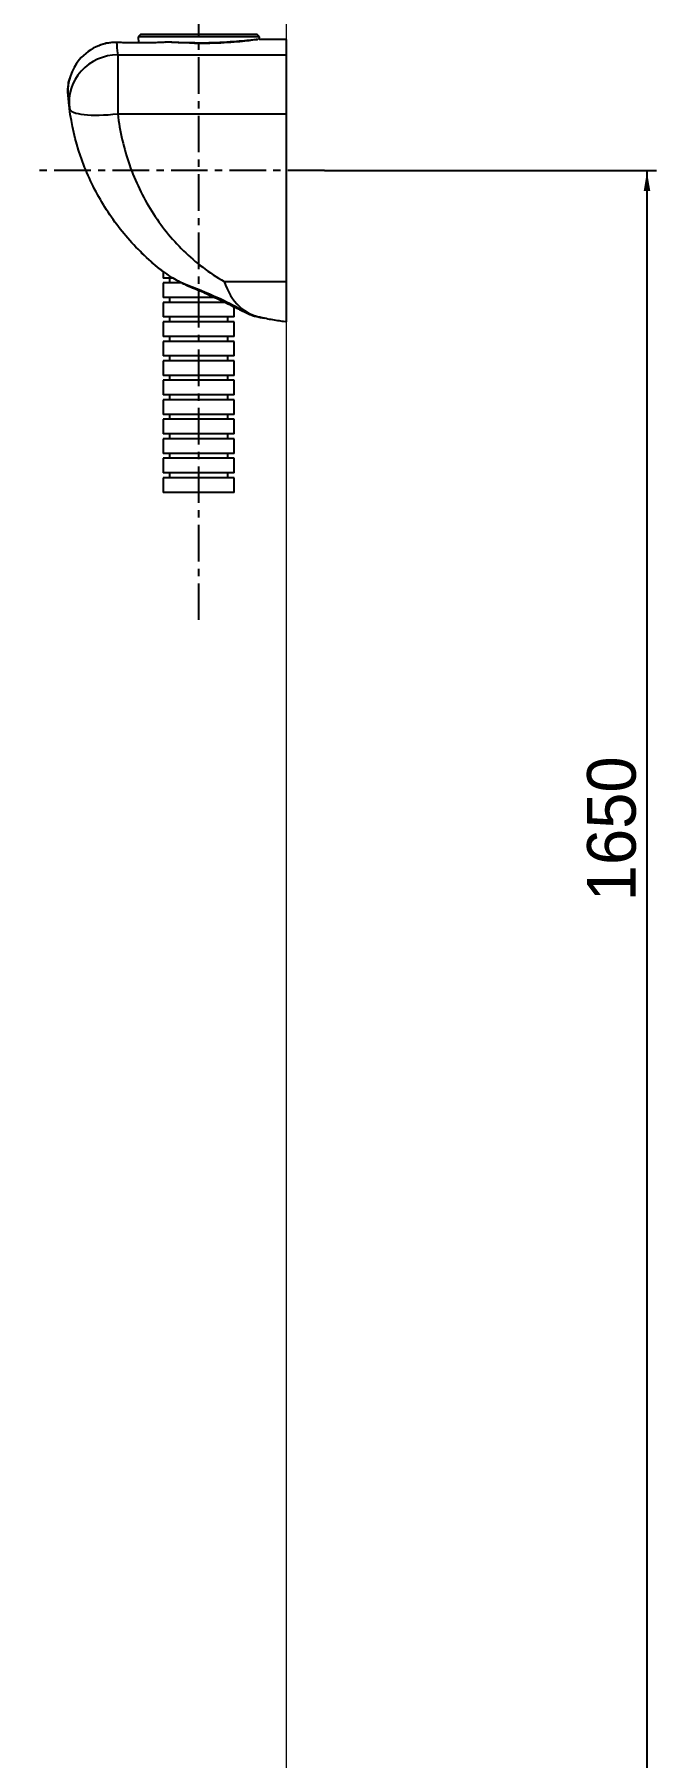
# Model space of a CAD drawing. Extents: x 0 to 1354, y 0 to 992.
# Drawn here: x 898 to 1025.7, y 191 to 544.8 of the extents above; entities that cross this region are included whole.
import ezdxf

# ---------------------------------------------------------------- set-up
doc = ezdxf.new("R2010")
doc.units = 0
doc.header["$LTSCALE"] = 6
doc.header["$MEASUREMENT"] = 0
doc.linetypes.add('CENTER', pattern=[2, 1.25, -0.25, 0.25, -0.25])
doc.layers.get('0').update_dxf_attribs({"linetype": 'CONTINUOUS'})
doc.layers.add('1', color=7, linetype='CONTINUOUS')
doc.layers.add('치수선', color=7, linetype='CONTINUOUS', lineweight=20)
doc.styles.add('Daelim Dimension', font='')
doc.styles.get('Daelim Dimension').set_extended_font_data('나눔고딕')

msp = doc.modelspace()

# ---------------------------------------------------------------- linework, layer by layer
at = {"color": 5, "ltscale": 0.5}
for p, q in [((957.51, 516.85), (1025.72, 516.85)), ((1023.75, 516.85), (1023.75, 145.12))]:
    msp.add_line(p, q, dxfattribs=at)
msp.add_solid([(1023.08, 512.63), (1024.42, 512.63), (1023.75, 516.63)], dxfattribs=at)
at = {"layer": '1', "color": 1, "linetype": 'CENTER', "lineweight": -3}
for p, q in [((931.7, 424.57), (931.7, 562.88)), ((957.51, 516.85), (897.95, 516.85))]:
    msp.add_line(p, q, dxfattribs=at)
at = {"layer": '1', "color": 7, "linetype": 'Continuous', "lineweight": -3}
for p, q in [((919.7, 544.75), (919.23, 544.25)), ((919.23, 544.25), (919.32, 543.01)), ((944.17, 544.25), (919.23, 544.25)), ((943.7, 544.75), (919.7, 544.75)), ((926.08, 543.15), (924.76, 543.15)), ((926.03, 543.14), (924.81, 543.14)), ((944.17, 544.25), (943.7, 544.75)), ((944.13, 543.75), (944.17, 544.25)), ((949.7, 543.75), (944.13, 543.75)), ((949.7, 540.57), (949.7, 543.75)), ((915.05, 540.57), (915.05, 528.48)), ((915.05, 540.57), (949.7, 540.57)), ((949.7, 528.48), (949.7, 540.57)), ((915.05, 528.48), (949.7, 528.48)), ((949.7, 494.03), (949.7, 528.48)), ((924.4, 496.04), (924.4, 494.75)), ((926.33, 494.75), (924.4, 494.75)), ((924.4, 493.75), (924.4, 490.75)), ((928.18, 493.75), (924.4, 493.75)), ((925.7, 494.75), (925.7, 493.75)), ((936.93, 494.03), (949.7, 494.03)), ((949.7, 485.75), (949.7, 494.03)), ((935.04, 490.75), (924.4, 490.75)), ((924.4, 489.75), (924.4, 486.75)), ((937.22, 489.75), (924.4, 489.75)), ((925.7, 490.75), (925.7, 489.75)), ((939, 486.75), (939, 488.83)), ((939, 486.75), (924.4, 486.75)), ((924.4, 485.75), (924.4, 482.75)), ((939, 485.75), (924.4, 485.75)), ((925.7, 486.75), (925.7, 485.75)), ((937.7, 485.75), (937.7, 486.75)), ((939, 482.75), (939, 485.75)), ((939, 482.75), (924.4, 482.75)), ((924.4, 481.75), (924.4, 478.75)), ((939, 481.75), (924.4, 481.75)), ((925.7, 482.75), (925.7, 481.75)), ((937.7, 481.75), (937.7, 482.75)), ((939, 478.75), (939, 481.75)), ((939, 478.75), (924.4, 478.75)), ((924.4, 477.75), (924.4, 474.75)), ((939, 477.75), (924.4, 477.75)), ((925.7, 478.75), (925.7, 477.75)), ((937.7, 477.75), (937.7, 478.75)), ((939, 474.75), (939, 477.75)), ((939, 474.75), (924.4, 474.75)), ((925.7, 474.75), (925.7, 473.75)), ((937.7, 473.75), (937.7, 474.75)), ((924.4, 473.75), (924.4, 470.75)), ((939, 473.75), (924.4, 473.75)), ((939, 470.75), (924.4, 470.75)), ((925.7, 470.75), (925.7, 469.75)), ((937.7, 469.75), (937.7, 470.75)), ((939, 470.75), (939, 473.75)), ((924.4, 469.75), (924.4, 466.75)), ((939, 469.75), (924.4, 469.75)), ((939, 466.75), (939, 469.75)), ((939, 466.75), (924.4, 466.75)), ((924.4, 465.75), (924.4, 462.75)), ((939, 465.75), (924.4, 465.75)), ((925.7, 466.75), (925.7, 465.75)), ((937.7, 465.75), (937.7, 466.75)), ((939, 462.75), (939, 465.75)), ((939, 462.75), (924.4, 462.75)), ((924.4, 461.75), (924.4, 458.75)), ((939, 461.75), (924.4, 461.75)), ((925.7, 462.75), (925.7, 461.75)), ((937.7, 461.75), (937.7, 462.75)), ((939, 458.75), (939, 461.75)), ((939, 458.75), (924.4, 458.75)), ((924.4, 457.75), (924.4, 454.75)), ((939, 457.75), (924.4, 457.75)), ((925.7, 458.75), (925.7, 457.75)), ((937.7, 457.75), (937.7, 458.75)), ((939, 454.75), (939, 457.75)), ((939, 454.75), (924.4, 454.75)), ((924.4, 453.75), (924.4, 450.75)), ((939, 453.75), (924.4, 453.75)), ((925.7, 454.75), (925.7, 453.75)), ((937.7, 453.75), (937.7, 454.75)), ((939, 450.75), (939, 453.75)), ((939, 450.75), (924.4, 450.75))]:
    msp.add_line(p, q, dxfattribs=at)
at = {"layer": '1', "color": 7, "linetype": 'Continuous', "lineweight": -3, "extrusion": (6.12323e-17, -7.4988e-33, -1)}
for start, end in [(352.2682, 352.5557), (307.7566, 314.5231)]:
    msp.add_arc((-955.51, 536.23), 50.81, start, end, dxfattribs=at)
at = {"layer": '1', "color": 7, "linetype": 'Continuous', "lineweight": -3}
for centre, major_axis, ratio, start_param, end_param in [((914.81, 541.11), (0.09, 2), 0.357631, 6.276828, 6.405218), ((915.05, 530.89), (-9.91, -1.31), 0.96772, 4.585417, 6.283185), ((915.05, 530.89), (-9.91, -1.31), 0.239333, 0, 1.539235)]:
    msp.add_ellipse(centre, major_axis=major_axis, ratio=ratio, start_param=start_param, end_param=end_param, dxfattribs=at)
for points, knots in [([(911.19, 542.45), (909.62, 541.84), (908.22, 540.83), (905.54, 537.61), (904.7, 535.08), (904.83, 532.56)], [0, 0, 0, 0, 0.401499, 0.401499, 1, 1, 1, 1]), ([(913.75, 543.08), (913.63, 543.07), (913.05, 543.02), (912.19, 542.83), (911.48, 542.57), (911.21, 542.45)], [0, 0, 0, 0, 0.137714, 0.664904, 1, 1, 1, 1]), ([(913.87, 543.11), (913.85, 543.11), (913.84, 543.1), (913.82, 543.09), (913.82, 543.09), (913.82, 543.09)], [0, 0, 0, 0, 0.932119, 0.932119, 1, 1, 1, 1]), ([(919.12, 543.01), (918.62, 543.01), (917.61, 543.03), (916.19, 543.06), (915.31, 543.1), (914.91, 543.11)], [0, 0, 0, 0, 0.346493, 0.701474, 1, 1, 1, 1]), ([(924.75, 543.15), (924.37, 543.13), (923.53, 543.09), (922.15, 543.04), (920.66, 543.02), (919.64, 543.01), (919.13, 543.01), (919.12, 543.01)], [0, 0, 0, 0, 0.21806, 0.47613, 0.734344, 0.995673, 1, 1, 1, 1]), ([(924.75, 543.15), (924.77, 543.15), (924.79, 543.15), (924.81, 543.14), (924.81, 543.14), (924.81, 543.14)], [0, 0, 0, 0, 0.948259, 0.948259, 1, 1, 1, 1]), ([(930.85, 542.95), (931.09, 542.95), (931.33, 542.95), (933.7, 542.95), (935.82, 543.03), (939.47, 543.26), (941.01, 543.42), (943.15, 543.66), (943.74, 543.74), (943.84, 543.76), (943.35, 543.69), (941.4, 543.48), (939.95, 543.33), (936.4, 543.09), (934.3, 543), (930.08, 542.97), (927.93, 543.03), (926.03, 543.14)], [0, 0, 0, 0, 0.015967, 0.015967, 0.156543, 0.156543, 0.297119, 0.297119, 0.437696, 0.437696, 0.578272, 0.578272, 0.718848, 0.718848, 0.859424, 0.859424, 1, 1, 1, 1]), ([(926.03, 543.14), (926.03, 543.14), (926.03, 543.14), (926.05, 543.15), (926.07, 543.15), (926.09, 543.15)], [0, 0, 0, 0, 0.048294, 0.048294, 1, 1, 1, 1]), ([(930.86, 543), (930.38, 543), (929.41, 543.02), (927.97, 543.06), (926.86, 543.11), (926.25, 543.14), (926.09, 543.15)], [0, 0, 0, 0, 0.28889, 0.587438, 0.888444, 1, 1, 1, 1]), ([(904.82, 532.56), (904.82, 532.52), (904.83, 532.32), (904.87, 531.79), (904.95, 530.93), (905.02, 530.21), (905.09, 529.75), (905.09, 529.7)], [0, 0, 0, 0, 0.068436, 0.333791, 0.637711, 0.966343, 1, 1, 1, 1]), ([(924.24, 496.18), (921.68, 498.18), (919.28, 500.46), (915.01, 505.37), (913.13, 508.01), (909.85, 513.7), (908.47, 516.73), (906.35, 522.98), (905.58, 526.22), (905.14, 529.58)], [0, 0, 0, 0, 0.25, 0.25, 0.5, 0.5, 0.75, 0.75, 1, 1, 1, 1]), ([(915.05, 528.48), (915.49, 524.81), (916.31, 521.31), (918.66, 514.6), (920.2, 511.39), (923.9, 505.51), (926.07, 502.79), (931.05, 497.92), (933.81, 495.81), (936.93, 494.03)], [0, 0, 0, 0, 0.25, 0.25, 0.5, 0.5, 0.75, 0.75, 1, 1, 1, 1]), ([(927.81, 493.94), (927.81, 493.94), (927.81, 493.94), (927.78, 493.95), (927.77, 493.98), (927.76, 494.02), (927.76, 494.02), (927.76, 494.03)], [0, 0, 0, 0, 0.102368, 0.102368, 0.924624, 0.924624, 1, 1, 1, 1]), ([(927.81, 493.95), (928.14, 493.78), (928.99, 493.37), (930.39, 492.77), (931.93, 492.14), (933.28, 491.55), (934.09, 491.16), (934.44, 490.99)], [0, 0, 0, 0, 0.154276, 0.391878, 0.62114, 0.832199, 1, 1, 1, 1]), ([(936.93, 494.03), (937.66, 491.96), (938.64, 490.2), (941.33, 487.7), (943.05, 486.92), (945.18, 486.48)], [0, 0, 0, 0, 0.5, 0.5, 1, 1, 1, 1]), ([(934.45, 491.01), (934.5, 490.98), (934.55, 490.99), (934.66, 491.04), (934.7, 491.07), (934.75, 491.11), (934.76, 491.11), (934.76, 491.12)], [0, 0, 0, 0, 0.613027, 0.613027, 0.963392, 0.963392, 1, 1, 1, 1]), ([(934.45, 491), (934.62, 490.92), (935.34, 490.61), (936.56, 490.04), (938.09, 489.3), (939.49, 488.58), (940.77, 487.92), (941.91, 487.37), (942.74, 487.03), (943.22, 486.92), (943.35, 486.9)], [0, 0, 0, 0, 0.047473, 0.207278, 0.365783, 0.523982, 0.674192, 0.815613, 0.951346, 1, 1, 1, 1]), ([(934.76, 491.12), (936.6, 490.33), (938.29, 489.46), (941.19, 487.86), (942.45, 487.11), (943.32, 486.9)], [0, 0, 0, 0, 0.5, 0.5, 1, 1, 1, 1]), ([(949.7, 485.75), (949.7, 485.75), (949.44, 485.78), (948.77, 485.86), (948.36, 485.92), (947.07, 486.11), (946.14, 486.28), (945.18, 486.48)], [0, 0, 0, 0, 0.25, 0.25, 0.5, 0.5, 1, 1, 1, 1])]:
    msp.add_open_spline(points, degree=3, knots=knots, dxfattribs=at)
for points, degree in [([(913.82, 543.09), (912.92, 543), (912.03, 542.78), (911.19, 542.45)], 3), ([(914.81, 543.1), (914.48, 543.11), (914.15, 543.11), (913.82, 543.09)], 3), ([(914.9, 543.11), (914.38, 543.14), (913.88, 543.09)], 2), ([(924.81, 543.14), (921.7, 542.97), (918.03, 542.96), (914.81, 543.1)], 3), ([(914.81, 543.1), (914.85, 542.58), (914.91, 541.73), (915.05, 540.57)], 3), ([(904.85, 532.33), (904.76, 533.47), (904.87, 534.61), (905.17, 535.7)], 3), ([(905.14, 529.58), (905.13, 529.63), (905.12, 529.68), (905.12, 529.73)], 3), ([(923.83, 496.5), (923.97, 496.39), (924.11, 496.28), (924.24, 496.18)], 3), ([(924.24, 496.18), (925.31, 495.34), (926.49, 494.65), (927.76, 494.03)], 3), ([(926.38, 494.76), (926.85, 494.48), (927.33, 494.21), (927.82, 493.96)], 3), ([(927.76, 494.03), (929.99, 492.98), (932.51, 492.17), (934.76, 491.12)], 3), ([(945.18, 486.48), (944.56, 486.61), (943.94, 486.75), (943.32, 486.9)], 3)]:
    msp.add_open_spline(points, degree=degree, dxfattribs=at)
at = {"layer": '치수선'}
msp.add_line((949.7, 120.98), (949.7, 744.51), dxfattribs=at)

# ---------------------------------------------------------------- texts
at = {"color": 7, "ltscale": 0.5, "insert": (1016.52, 381.67), "char_height": 10, "attachment_point": 5, "rotation": 90, "style": 'Daelim Dimension'}
msp.add_mtext('\\A1;1650', dxfattribs=at)

doc.saveas('drawing.dxf')
